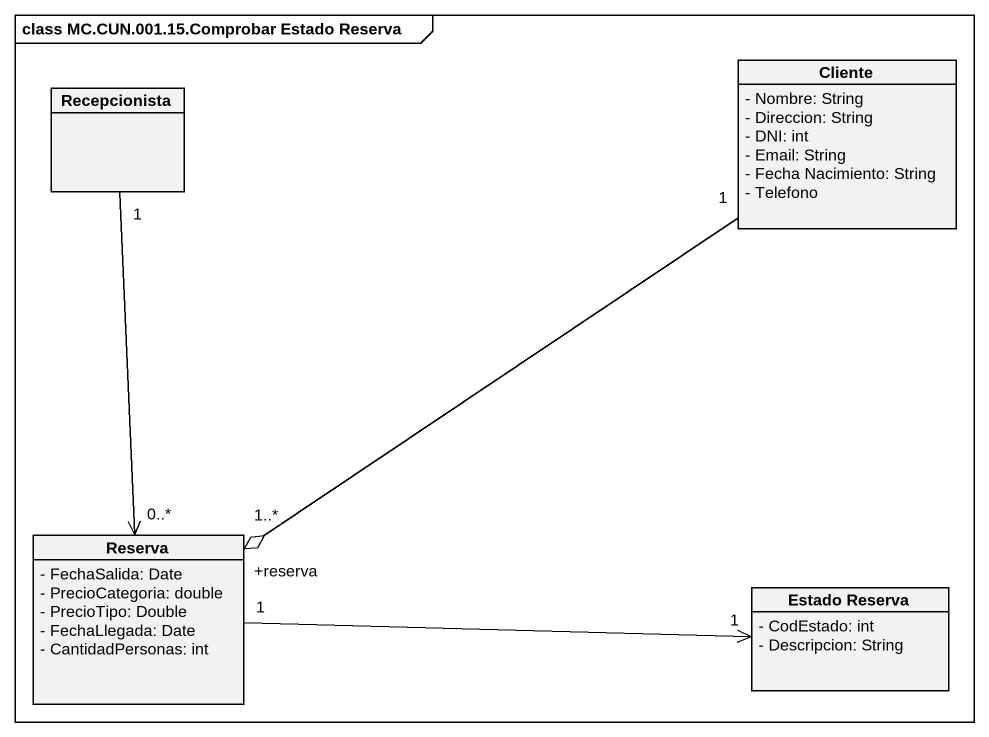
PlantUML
@startuml
mainframe class MC.CUN.001.15.Comprobar Estado Reserva
hide circle
hide empty members
skinparam classAttributeIconSize 0
class Cliente {
  - Nombre: String
  - Direccion: String
  - DNI: int
  - Email: String
  - Fecha Nacimiento: String
  - Telefono
}
class Recepcionista
class Reserva {
  - FechaSalida: Date
  - PrecioCategoria: double
  - PrecioTipo: Double
  - FechaLlegada: Date
  - CantidadPersonas: int
}
class "Estado Reserva" as Estado_Reserva {
  - CodEstado: int
  - Descripcion: String
}
Cliente "1" --o "+reserva\n1..*" Reserva
Recepcionista "1" --> "0..*" Reserva
Reserva "1" -right-> "1" Estado_Reserva
@enduml
